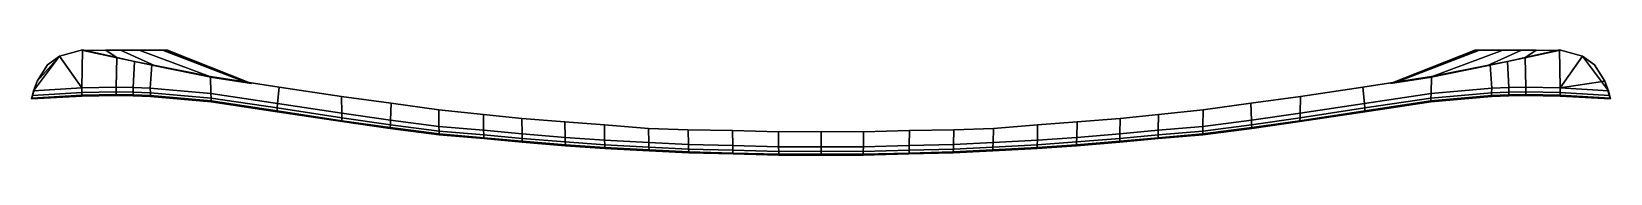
# Model space of a CAD drawing. Extents: x -210 to 210, y -28 to 0.
import ezdxf

# ---------------------------------------------------------------- set-up
doc = ezdxf.new("R2010")
doc.units = 0
doc.layers.add('METAL', color=190, linetype='CONTINUOUS')

msp = doc.modelspace()

# ---------------------------------------------------------------- meshes
at = {"layer": 'METAL'}
mesh = msp.add_polyface(dxfattribs=at)
corners = [(-196.65, -10.1, -4.54), (-196.42, 0, -5), (-187.33, -2.07, -5), (-187.52, -9.93, -4.54), (-209.48, -10.96, 4.09), (-196.64, -10.15, 4.62), (-196.42, 0, 5.07), (-202.6, -1.68, 5.07), (-205.77, -4, 5.07), (-208.54, -8.3, 4.49), (-187.33, -2.07, -5), (-196.42, 0, -5), (-196.42, 0, 5.07), (-187.33, -2.07, 5.07), (-196.65, -12.33, -2.32), (-196.64, -12.36, 2.39), (-210, -13.09, 2.15), (-210, -13.09, -2.08), (-202.6, -1.68, -5), (-202.6, -1.68, 5.07), (-196.42, 0, 5.07), (-196.42, 0, -5), (-205.77, -4, -5), (-205.77, -4, 5.07), (-208.54, -8.3, -4.42), (-208.54, -8.3, 4.49), (-209.48, -10.96, -4.02), (-210, -13.09, 2.15), (-209.93, -12.85, -2.94), (-210, -13.09, -2.08), (-209.71, -12.14, -3.45), (-209.93, -12.85, 3.01), (-209.71, -12.14, 3.53), (-208.54, -8.3, 4.49), (-209.71, -12.14, 3.53), (-209.48, -10.96, 4.09), (-187.33, -2.07, 5.07), (-187.51, -9.96, 4.62), (-187.5, -12.17, 2.39), (-187.5, -12.16, -2.32), (-209.48, -10.96, -4.02), (-208.54, -8.3, -4.42), (-202.6, -1.68, -5), (-205.77, -4, -5), (-182.64, -3.12, -5), (-182.95, -10.05, -4.54), (-182.64, -3.12, -5), (-182.64, -3.12, 5.07), (-182.64, -3.12, 5.07), (-182.95, -10.06, 4.62), (-182.92, -12.28, 2.39), (-182.92, -12.27, -2.32), (-178.35, -12.43, 2.39), (-178.35, -12.43, -2.32), (-187.51, -11.17, -3.9), (-196.65, -11.33, -3.9), (-209.71, -12.14, 3.53), (-196.64, -11.38, 3.97), (-209.93, -12.85, -2.94), (-196.65, -12.08, -3.3), (-187.5, -11.19, 3.97), (-182.94, -11.28, -3.9), (-182.94, -11.3, 3.97), (-178.37, -11.45, -3.9), (-178.4, -10.21, -4.54), (-178.37, -11.45, 3.97), (-178.4, -10.21, 4.62), (-187.5, -11.91, -3.3), (-196.65, -12.08, -3.3), (-187.5, -11.91, -3.3), (-209.93, -12.85, 3.01), (-196.64, -12.12, 3.38), (-196.64, -12.12, 3.38), (-209.93, -12.85, 3.01), (-209.71, -12.14, -3.45), (-209.93, -12.85, -2.94), (-187.5, -11.93, 3.38), (-187.5, -11.93, 3.38), (-182.93, -12.02, -3.3), (-182.93, -12.02, -3.3), (-182.93, -12.03, 3.38), (-182.93, -12.03, 3.38), (-178.36, -12.19, -3.3), (-178.36, -12.19, -3.3), (-178.36, -12.19, 3.38), (-178.36, -12.19, 3.38)]
mesh.append_faces([[corners[k] for k in face] for face in [(0, 1, 2, 3), (4, 5, 6, 7), (4, 7, 8, 9), (10, 11, 12, 13), (14, 15, 16, 17), (18, 19, 20, 21), (22, 23, 19, 18), (24, 25, 23, 22), (25, 24, 26, 27), (28, 29, 27, 30), (26, 30, 27, 27), (25, 27, 31, 32), (33, 34, 35, 35), (36, 6, 5, 37), (38, 15, 14, 39), (0, 40, 41, 42), (41, 43, 42, 42), (1, 0, 42, 42), (3, 2, 44, 45), (46, 10, 13, 47), (48, 36, 37, 49), (50, 38, 39, 51), (52, 50, 51, 53), (54, 55, 0, 3), (56, 57, 5, 4), (58, 59, 14, 17), (57, 60, 37, 5), (61, 54, 3, 45), (60, 62, 49, 37), (63, 61, 45, 64), (62, 65, 66, 49), (67, 68, 55, 54), (39, 14, 59, 69), (70, 71, 57, 56), (16, 15, 72, 73), (74, 55, 68, 75), (40, 0, 55, 74), (71, 76, 60, 57), (15, 38, 77, 72), (78, 67, 54, 61), (51, 39, 69, 79), (76, 80, 62, 60), (38, 50, 81, 77), (82, 78, 61, 63), (53, 51, 79, 83), (80, 84, 65, 62), (50, 52, 85, 81)]])
mesh = msp.add_polyface(dxfattribs=at)
corners = [(-196.27, -0.17, -3.92), (-196.27, -0.17, -3.92), (-196.27, -0.17, -3.92), (-196.27, -0.17, 3.98), (-196.27, -0.17, 3.98), (-196.27, -0.17, 3.98), (-190.25, -0.04, -3.92), (-190.25, -0.04, -3.92), (-190.25, -0.04, 3.98), (-190.25, -0.04, 3.98), (-187.18, -2.14, -3.92), (-187.18, -2.14, -3.92), (-187.18, -2.14, 3.98), (-187.18, -2.14, 3.98), (-186.36, -0.04, -3.92), (-186.36, -0.04, -3.92), (-186.36, -0.04, 3.98), (-186.36, -0.04, 3.98), (-181.39, -0.04, -3.92), (-181.39, -0.04, -3.92), (-181.39, -0.04, 3.98), (-181.39, -0.04, 3.98), (-177.11, -4.24, -3.92), (-177.11, -4.24, -3.92), (-177.11, -4.24, 3.98), (-177.11, -4.24, 3.98), (-175.13, -0.04, -3.92), (-175.13, -0.04, -3.92), (-175.13, -0.04, -3.92), (-175.13, -0.04, 3.98), (-175.13, -0.04, 3.98), (-175.13, -0.04, 3.98), (-174.18, -0.04, -3.6), (-174.18, -0.04, -3.6), (-174.18, -0.04, 3.66), (-174.18, -0.04, 3.66), (-173.86, -0.04, -2.65), (-173.86, -0.04, 2.72), (-161.87, -7.35, -3.92), (-161.87, -7.35, -3.92), (-161.87, -7.35, 3.98), (-161.87, -7.35, 3.98), (-152.76, -8.71, -3.92), (-152.76, -8.71, -3.92), (-152.76, -8.71, -3.92), (-152.76, -8.71, 3.98), (-152.76, -8.71, 3.98), (-152.76, -8.71, 3.98), (-151.78, -8.85, -3.6), (-151.78, -8.85, -3.6), (-151.78, -8.85, -3.6), (-151.78, -8.85, 3.66), (-151.78, -8.85, 3.66), (-151.78, -8.85, 3.66), (-151.48, -8.95, -2.65), (-151.48, -8.95, -2.65), (-151.48, -8.95, 2.72), (-151.48, -8.95, 2.72), (151.75, -8.95, -2.65), (151.75, -8.95, -2.65), (151.75, -8.95, 2.72), (151.75, -8.95, 2.72), (152.05, -8.85, -3.6), (152.05, -8.85, -3.6), (152.05, -8.85, -3.6), (152.05, -8.85, 3.66), (152.05, -8.85, 3.66), (152.05, -8.85, 3.66), (153.03, -8.71, -3.92), (153.03, -8.71, -3.92), (153.03, -8.71, -3.92), (153.03, -8.71, 3.98), (153.03, -8.71, 3.98), (153.03, -8.71, 3.98), (162.14, -7.35, -3.92), (162.14, -7.35, -3.92), (162.14, -7.35, 3.98), (162.14, -7.35, 3.98), (174.14, -0.04, -2.65), (174.14, -0.04, 2.72), (174.45, -0.04, -3.6), (174.45, -0.04, -3.6), (174.45, -0.04, 3.66), (174.45, -0.04, 3.66), (175.4, -0.04, -3.92), (175.4, -0.04, -3.92), (175.4, -0.04, -3.92), (175.4, -0.04, 3.98), (175.4, -0.04, 3.98), (175.4, -0.04, 3.98), (177.38, -4.24, -3.92), (177.38, -4.24, -3.92), (177.38, -4.24, 3.98), (177.38, -4.24, 3.98), (181.66, -0.04, -3.92), (181.66, -0.04, -3.92), (181.66, -0.04, 3.98), (181.66, -0.04, 3.98), (186.63, -0.04, -3.92), (186.63, -0.04, -3.92), (186.63, -0.04, 3.98), (186.63, -0.04, 3.98), (187.46, -2.14, -3.92), (187.46, -2.14, -3.92), (187.46, -2.14, 3.98), (187.46, -2.14, 3.98), (190.52, -0.04, -3.92), (190.52, -0.04, -3.92), (190.52, -0.04, 3.98), (190.52, -0.04, 3.98), (196.55, -0.17, -3.92), (196.55, -0.17, -3.92), (196.55, -0.17, -3.92), (196.55, -0.17, 3.98), (196.55, -0.17, 3.98), (196.55, -0.17, 3.98)]
mesh.append_faces([[corners[k] for k in face] for face in [(102, 90, 98, 106), (108, 101, 92, 104), (99, 100, 109, 107), (78, 58, 60, 79), (77, 73, 67, 61), (75, 77, 61, 70), (64, 70, 61, 59), (91, 93, 77, 75), (69, 85, 94, 74), (90, 74, 94, 98), (106, 110, 102, 102), (89, 72, 76, 97), (97, 76, 92, 101), (104, 113, 108, 108), (86, 88, 96, 95), (95, 96, 100, 99), (114, 111, 107, 109), (112, 115, 105, 103), (103, 105, 93, 91), (80, 84, 68, 63), (66, 71, 87, 82), (78, 81, 62, 58), (60, 65, 83, 79), (81, 83, 88, 86), (78, 79, 83, 81), (11, 7, 14, 23), (9, 13, 25, 17), (15, 6, 8, 16), (36, 37, 57, 55), (51, 45, 40, 56), (56, 40, 38, 42), (56, 42, 48, 54), (22, 38, 40, 24), (43, 39, 18, 26), (23, 14, 18, 39), (7, 11, 2, 2), (30, 21, 41, 46), (21, 17, 25, 41), (13, 9, 5, 5), (27, 19, 20, 29), (19, 15, 16, 20), (4, 8, 6, 1), (0, 10, 12, 3), (10, 22, 24, 12), (32, 49, 44, 28), (52, 34, 31, 47), (36, 55, 50, 33), (57, 37, 35, 53), (33, 27, 29, 35), (36, 33, 35, 37)]])
mesh = msp.add_polyface(dxfattribs=at)
corners = [(-178.4, -10.21, -4.54), (-178.01, -4, -5), (-162.34, -7.13, -5), (-162.27, -11.6, -4.54), (-178.4, -10.21, 4.62), (-162.27, -11.6, 4.62), (-162.34, -7.13, 5.07), (-178.01, -4, 5.07), (-178.01, -4, -5), (-178.01, -4, 5.07), (-162.34, -7.13, 5.07), (-162.34, -7.13, -5), (-178.35, -12.43, 2.39), (-178.35, -12.43, -2.32), (-162.21, -13.82, -2.32), (-162.21, -13.82, 2.39), (-144.09, -9.98, -5), (-144.54, -14.26, -4.54), (-144.09, -9.98, 5.07), (-144.54, -14.26, 4.62), (-144.09, -9.98, -5), (-144.09, -9.98, 5.07), (-144.66, -16.48, 2.39), (-144.66, -16.48, -2.32), (-127.49, -12.42, -5), (-127.43, -16.89, -4.54), (-127.43, -16.89, 4.62), (-127.49, -12.42, 5.07), (-127.49, -12.42, 5.07), (-127.49, -12.42, -5), (-127.36, -19.11, -2.32), (-127.36, -19.11, 2.39), (-114.32, -14.21, -5), (-114.42, -18.73, -4.54), (-114.32, -14.21, 5.07), (-114.42, -18.73, 4.62), (-114.32, -14.21, -5), (-114.32, -14.21, 5.07), (-114.55, -20.95, 2.39), (-114.55, -20.95, -2.32), (-101.48, -22.63, -2.32), (-101.48, -22.63, 2.39), (-182.95, -10.05, -4.54), (-182.64, -3.12, -5), (-182.64, -3.12, -5), (-182.64, -3.12, 5.07), (-182.64, -3.12, 5.07), (-182.95, -10.06, 4.62), (-162.23, -12.84, -3.9), (-178.37, -11.45, -3.9), (-178.37, -11.45, 3.97), (-162.23, -12.84, 3.97), (-144.61, -15.49, -3.9), (-144.61, -15.49, 3.97), (-127.39, -18.13, -3.9), (-127.39, -18.13, 3.97), (-114.49, -19.96, -3.9), (-114.49, -19.96, 3.97), (-162.21, -13.58, -3.3), (-178.36, -12.19, -3.3), (-178.36, -12.19, -3.3), (-162.21, -13.58, -3.3), (-178.36, -12.19, 3.38), (-162.21, -13.58, 3.38), (-162.21, -13.58, 3.38), (-178.36, -12.19, 3.38), (-144.65, -16.23, -3.3), (-144.65, -16.23, -3.3), (-144.65, -16.23, 3.38), (-144.65, -16.23, 3.38), (-127.37, -18.87, -3.3), (-127.37, -18.87, -3.3), (-127.37, -18.87, 3.38), (-127.37, -18.87, 3.38), (-114.53, -20.7, -3.3), (-114.53, -20.7, -3.3), (-114.53, -20.7, 3.38), (-114.53, -20.7, 3.38), (-101.49, -22.38, -3.3), (-101.51, -21.64, -3.9), (-101.49, -22.38, -3.3), (-101.49, -22.38, 3.38), (-101.51, -21.64, 3.97), (-101.49, -22.38, 3.38)]
mesh.append_faces([[corners[k] for k in face] for face in [(0, 1, 2, 3), (4, 5, 6, 7), (8, 9, 10, 11), (12, 13, 14, 15), (3, 2, 16, 17), (18, 6, 5, 19), (20, 11, 10, 21), (22, 15, 14, 23), (17, 16, 24, 25), (19, 26, 27, 18), (20, 21, 28, 29), (22, 23, 30, 31), (25, 24, 32, 33), (34, 27, 26, 35), (36, 29, 28, 37), (38, 31, 30, 39), (38, 39, 40, 41), (42, 43, 1, 0), (8, 44, 45, 9), (7, 46, 47, 4), (48, 49, 0, 3), (50, 51, 5, 4), (52, 48, 3, 17), (51, 53, 19, 5), (54, 52, 17, 25), (53, 55, 26, 19), (56, 54, 25, 33), (55, 57, 35, 26), (58, 59, 49, 48), (14, 13, 60, 61), (62, 63, 51, 50), (12, 15, 64, 65), (66, 58, 48, 52), (23, 14, 61, 67), (63, 68, 53, 51), (15, 22, 69, 64), (70, 66, 52, 54), (30, 23, 67, 71), (68, 72, 55, 53), (22, 31, 73, 69), (74, 70, 54, 56), (39, 30, 71, 75), (72, 76, 57, 55), (31, 38, 77, 73), (78, 74, 56, 79), (40, 39, 75, 80), (76, 81, 82, 57), (38, 41, 83, 77)]])
mesh = msp.add_polyface(dxfattribs=at)
corners = [(178.67, -10.21, -4.54), (162.54, -11.6, -4.54), (162.61, -7.13, -5), (178.29, -4, -5), (178.67, -10.21, 4.62), (178.29, -4, 5.07), (162.61, -7.13, 5.07), (162.54, -11.6, 4.62), (178.29, -4, -5), (162.61, -7.13, -5), (162.61, -7.13, 5.07), (178.29, -4, 5.07), (178.62, -12.43, 2.39), (162.48, -13.82, 2.39), (162.48, -13.82, -2.32), (178.62, -12.43, -2.32), (144.81, -14.26, -4.54), (144.36, -9.98, -5), (144.36, -9.98, 5.07), (144.81, -14.26, 4.62), (144.36, -9.98, -5), (144.36, -9.98, 5.07), (144.94, -16.48, 2.39), (144.94, -16.48, -2.32), (127.7, -16.89, -4.54), (127.77, -12.42, -5), (127.77, -12.42, 5.07), (127.7, -16.89, 4.62), (127.77, -12.42, -5), (127.77, -12.42, 5.07), (127.64, -19.11, 2.39), (127.64, -19.11, -2.32), (114.7, -18.73, -4.54), (114.59, -14.21, -5), (114.59, -14.21, 5.07), (114.7, -18.73, 4.62), (114.59, -14.21, -5), (114.59, -14.21, 5.07), (114.82, -20.95, 2.39), (114.82, -20.95, -2.32), (101.75, -22.63, 2.39), (101.75, -22.63, -2.32), (182.91, -3.12, 5.07), (182.91, -3.12, -5), (183.23, -10.06, 4.62), (182.91, -3.12, 5.07), (162.51, -12.84, -3.9), (178.64, -11.45, -3.9), (178.64, -11.45, 3.97), (162.51, -12.84, 3.97), (144.88, -15.49, -3.9), (144.88, -15.49, 3.97), (127.67, -18.13, -3.9), (127.67, -18.13, 3.97), (114.77, -19.96, -3.9), (114.77, -19.96, 3.97), (162.49, -13.58, -3.3), (178.63, -12.19, -3.3), (162.49, -13.58, -3.3), (178.63, -12.19, -3.3), (178.63, -12.19, 3.38), (162.49, -13.58, 3.38), (178.63, -12.19, 3.38), (162.49, -13.58, 3.38), (144.92, -16.23, -3.3), (144.92, -16.23, -3.3), (144.92, -16.23, 3.38), (144.92, -16.23, 3.38), (127.64, -18.87, -3.3), (127.64, -18.87, -3.3), (127.64, -18.87, 3.38), (127.64, -18.87, 3.38), (114.81, -20.7, -3.3), (114.81, -20.7, -3.3), (114.81, -20.7, 3.38), (114.81, -20.7, 3.38), (101.76, -22.38, -3.3), (101.79, -21.64, -3.9), (101.76, -22.38, -3.3), (101.79, -21.64, 3.97), (101.76, -22.38, 3.38), (101.76, -22.38, 3.38)]
mesh.append_faces([[corners[k] for k in face] for face in [(0, 1, 2, 3), (4, 5, 6, 7), (8, 9, 10, 11), (12, 13, 14, 15), (1, 16, 17, 2), (18, 19, 7, 6), (20, 21, 10, 9), (22, 23, 14, 13), (16, 24, 25, 17), (19, 18, 26, 27), (20, 28, 29, 21), (22, 30, 31, 23), (24, 32, 33, 25), (34, 35, 27, 26), (36, 37, 29, 28), (38, 39, 31, 30), (38, 40, 41, 39), (8, 11, 42, 43), (5, 4, 44, 45), (46, 1, 0, 47), (48, 4, 7, 49), (50, 16, 1, 46), (49, 7, 19, 51), (52, 24, 16, 50), (51, 19, 27, 53), (54, 32, 24, 52), (53, 27, 35, 55), (56, 46, 47, 57), (14, 58, 59, 15), (60, 48, 49, 61), (12, 62, 63, 13), (64, 50, 46, 56), (23, 65, 58, 14), (61, 49, 51, 66), (13, 63, 67, 22), (68, 52, 50, 64), (31, 69, 65, 23), (66, 51, 53, 70), (22, 67, 71, 30), (72, 54, 52, 68), (39, 73, 69, 31), (70, 53, 55, 74), (30, 71, 75, 38), (76, 77, 54, 72), (41, 78, 73, 39), (74, 55, 79, 80), (38, 75, 81, 40)]])
mesh = msp.add_polyface(dxfattribs=at)
corners = [(196.92, -10.1, -4.54), (187.79, -9.93, -4.54), (187.6, -2.07, -5), (196.7, 0, -5), (196.7, 0, 5.07), (196.91, -10.15, 4.62), (209.76, -10.96, 4.09), (202.87, -1.68, 5.07), (206.05, -4, 5.07), (208.82, -8.3, 4.49), (187.6, -2.07, -5), (187.6, -2.07, 5.07), (196.7, 0, 5.07), (196.7, 0, -5), (196.92, -12.33, -2.32), (210.27, -13.09, -2.08), (210.27, -13.09, 2.15), (196.92, -12.36, 2.39), (202.87, -1.68, -5), (196.7, 0, -5), (196.7, 0, 5.07), (202.87, -1.68, 5.07), (206.05, -4, -5), (206.05, -4, 5.07), (208.82, -8.3, -4.42), (208.82, -8.3, 4.49), (209.76, -10.96, 4.09), (209.99, -12.14, 3.53), (210.2, -12.85, 3.01), (210.27, -13.09, 2.15), (209.76, -10.96, -4.02), (210.27, -13.09, -2.08), (210.2, -12.85, -2.94), (209.99, -12.14, -3.45), (187.6, -2.07, 5.07), (187.79, -9.96, 4.62), (187.77, -12.17, 2.39), (187.77, -12.16, -2.32), (202.87, -1.68, -5), (206.05, -4, -5), (208.82, -8.3, -4.42), (209.76, -10.96, -4.02), (183.23, -10.05, -4.54), (182.91, -3.12, -5), (182.91, -3.12, -5), (182.91, -3.12, 5.07), (182.91, -3.12, 5.07), (183.23, -10.06, 4.62), (183.2, -12.28, 2.39), (183.2, -12.27, -2.32), (178.67, -10.21, -4.54), (178.29, -4, -5), (178.62, -12.43, 2.39), (178.62, -12.43, -2.32), (187.78, -11.17, -3.9), (196.92, -11.33, -3.9), (209.99, -12.14, 3.53), (196.91, -11.38, 3.97), (210.2, -12.85, -2.94), (196.92, -12.08, -3.3), (187.78, -11.19, 3.97), (183.21, -11.28, -3.9), (183.21, -11.3, 3.97), (178.64, -11.45, -3.9), (178.67, -10.21, 4.62), (178.64, -11.45, 3.97), (187.77, -11.91, -3.3), (196.92, -12.08, -3.3), (187.77, -11.91, -3.3), (210.2, -12.85, 3.01), (196.91, -12.12, 3.38), (210.2, -12.85, 3.01), (196.91, -12.12, 3.38), (209.99, -12.14, -3.45), (210.2, -12.85, -2.94), (187.77, -11.93, 3.38), (187.77, -11.93, 3.38), (183.2, -12.02, -3.3), (183.2, -12.02, -3.3), (183.2, -12.03, 3.38), (183.2, -12.03, 3.38), (178.63, -12.19, -3.3), (178.63, -12.19, -3.3), (178.63, -12.19, 3.38), (178.63, -12.19, 3.38)]
mesh.append_faces([[corners[k] for k in face] for face in [(0, 1, 2, 3), (4, 5, 6, 7), (8, 7, 6, 9), (10, 11, 12, 13), (14, 15, 16, 17), (18, 19, 20, 21), (22, 18, 21, 23), (24, 22, 23, 25), (25, 26, 27, 28), (25, 28, 29, 30), (29, 31, 32, 33), (29, 33, 30, 30), (25, 30, 24, 24), (34, 35, 5, 4), (36, 37, 14, 17), (38, 39, 40, 0), (40, 41, 0, 0), (3, 38, 0, 0), (1, 42, 43, 2), (44, 45, 11, 10), (46, 47, 35, 34), (48, 49, 37, 36), (42, 50, 51, 43), (52, 53, 49, 48), (54, 1, 0, 55), (56, 6, 5, 57), (58, 15, 14, 59), (57, 5, 35, 60), (61, 42, 1, 54), (60, 35, 47, 62), (63, 50, 42, 61), (62, 47, 64, 65), (66, 54, 55, 67), (37, 68, 59, 14), (69, 56, 57, 70), (16, 71, 72, 17), (73, 74, 67, 55), (41, 73, 55, 0), (70, 57, 60, 75), (17, 72, 76, 36), (77, 61, 54, 66), (49, 78, 68, 37), (75, 60, 62, 79), (36, 76, 80, 48), (81, 63, 61, 77), (53, 82, 78, 49), (79, 62, 65, 83), (48, 80, 84, 52)]])
mesh = msp.add_polyface(dxfattribs=at)
corners = [(-114.42, -18.73, -4.54), (-114.32, -14.21, -5), (-101.61, -15.98, -5), (-101.55, -20.41, -4.54), (-114.42, -18.73, 4.62), (-101.55, -20.41, 4.62), (-101.61, -15.98, 5.07), (-114.32, -14.21, 5.07), (-114.32, -14.21, -5), (-114.32, -14.21, 5.07), (-101.61, -15.98, 5.07), (-101.61, -15.98, -5), (-89.72, -17.25, -5), (-89.66, -21.43, -4.54), (-89.72, -17.25, 5.07), (-89.66, -21.43, 4.62), (-89.72, -17.25, -5), (-89.72, -17.25, 5.07), (-89.59, -23.65, 2.39), (-101.48, -22.63, 2.39), (-101.48, -22.63, -2.32), (-89.59, -23.65, -2.32), (-79.51, -18.25, -5), (-79.45, -22.35, -4.54), (-79.45, -22.35, 4.62), (-79.51, -18.25, 5.07), (-79.51, -18.25, 5.07), (-79.51, -18.25, -5), (-79.38, -24.57, -2.32), (-79.38, -24.57, 2.39), (-101.51, -21.64, -3.9), (-114.49, -19.96, -3.9), (-114.49, -19.96, 3.97), (-101.51, -21.64, 3.97), (-89.62, -22.66, -3.9), (-89.62, -22.66, 3.97), (-79.41, -23.58, -3.9), (-79.41, -23.58, 3.97), (-89.6, -23.4, -3.3), (-101.49, -22.38, -3.3), (-101.49, -22.38, -3.3), (-89.6, -23.4, -3.3), (-101.49, -22.38, 3.38), (-89.6, -23.4, 3.38), (-89.6, -23.4, 3.38), (-101.49, -22.38, 3.38), (-79.39, -24.32, -3.3), (-79.39, -24.32, -3.3), (-79.39, -24.32, 3.38), (-79.39, -24.32, 3.38), (-68.02, -19.14, -5), (-67.96, -23.32, -4.54), (-67.96, -23.32, 4.62), (-68.02, -19.14, 5.07), (-68.02, -19.14, 5.07), (-68.02, -19.14, -5), (-67.89, -25.54, -2.32), (-67.89, -25.54, 2.39), (-67.89, -25.29, -3.3), (-67.92, -24.55, 3.97), (-67.92, -24.55, -3.9), (-67.89, -25.29, -3.3), (-67.89, -25.29, 3.38), (-67.89, -25.29, 3.38), (-57.53, -19.99, -5), (-57.47, -24.04, -4.54), (-57.47, -24.04, 4.62), (-57.53, -19.99, 5.07), (-57.53, -19.99, 5.07), (-57.53, -19.99, -5), (-57.4, -26.26, -2.32), (-57.4, -26.26, 2.39), (-57.41, -26.01, -3.3), (-57.43, -25.27, 3.97), (-57.43, -25.27, -3.9), (-57.41, -26.01, -3.3), (-57.41, -26.01, 3.38), (-57.41, -26.01, 3.38), (-45.74, -20.95, -5), (-45.68, -24.71, -4.54), (-45.74, -20.95, 5.07), (-45.74, -20.95, -5)]
mesh.append_faces([[corners[k] for k in face] for face in [(0, 1, 2, 3), (4, 5, 6, 7), (8, 9, 10, 11), (3, 2, 12, 13), (14, 6, 5, 15), (16, 11, 10, 17), (18, 19, 20, 21), (12, 22, 23, 13), (15, 24, 25, 14), (17, 26, 27, 16), (21, 28, 29, 18), (30, 31, 0, 3), (32, 33, 5, 4), (34, 30, 3, 13), (33, 35, 15, 5), (36, 34, 13, 23), (35, 37, 24, 15), (38, 39, 30, 34), (21, 20, 40, 41), (42, 43, 35, 33), (19, 18, 44, 45), (46, 38, 34, 36), (28, 21, 41, 47), (43, 48, 37, 35), (18, 29, 49, 44), (22, 50, 51, 23), (24, 52, 53, 25), (26, 54, 55, 27), (28, 56, 57, 29), (47, 58, 56, 28), (37, 59, 52, 24), (23, 51, 60, 36), (36, 60, 61, 46), (29, 57, 62, 49), (48, 63, 59, 37), (50, 64, 65, 51), (52, 66, 67, 53), (54, 68, 69, 55), (56, 70, 71, 57), (58, 72, 70, 56), (59, 73, 66, 52), (51, 65, 74, 60), (60, 74, 75, 61), (57, 71, 76, 62), (63, 77, 73, 59), (64, 78, 79, 65), (68, 80, 81, 69)]])
mesh = msp.add_polyface(dxfattribs=at)
corners = [(114.7, -18.73, -4.54), (101.82, -20.41, -4.54), (101.88, -15.98, -5), (114.59, -14.21, -5), (114.7, -18.73, 4.62), (114.59, -14.21, 5.07), (101.88, -15.98, 5.07), (101.82, -20.41, 4.62), (114.59, -14.21, -5), (101.88, -15.98, -5), (101.88, -15.98, 5.07), (114.59, -14.21, 5.07), (89.93, -21.43, -4.54), (89.99, -17.25, -5), (89.99, -17.25, 5.07), (89.93, -21.43, 4.62), (89.99, -17.25, -5), (89.99, -17.25, 5.07), (89.86, -23.65, 2.39), (89.86, -23.65, -2.32), (101.75, -22.63, -2.32), (101.75, -22.63, 2.39), (79.72, -22.35, -4.54), (79.78, -18.25, -5), (79.78, -18.25, 5.07), (79.72, -22.35, 4.62), (79.78, -18.25, -5), (79.78, -18.25, 5.07), (79.65, -24.57, 2.39), (79.65, -24.57, -2.32), (101.79, -21.64, -3.9), (114.77, -19.96, -3.9), (114.77, -19.96, 3.97), (101.79, -21.64, 3.97), (89.89, -22.66, -3.9), (89.89, -22.66, 3.97), (79.68, -23.58, -3.9), (79.68, -23.58, 3.97), (89.87, -23.4, -3.3), (101.76, -22.38, -3.3), (89.87, -23.4, -3.3), (101.76, -22.38, -3.3), (101.76, -22.38, 3.38), (89.87, -23.4, 3.38), (101.76, -22.38, 3.38), (89.87, -23.4, 3.38), (79.66, -24.32, -3.3), (79.66, -24.32, -3.3), (79.66, -24.32, 3.38), (79.66, -24.32, 3.38), (68.23, -23.32, -4.54), (68.29, -19.14, -5), (68.29, -19.14, 5.07), (68.23, -23.32, 4.62), (68.29, -19.14, -5), (68.29, -19.14, 5.07), (68.16, -25.54, 2.39), (68.16, -25.54, -2.32), (68.17, -25.29, -3.3), (68.19, -24.55, 3.97), (68.19, -24.55, -3.9), (68.17, -25.29, -3.3), (68.17, -25.29, 3.38), (68.17, -25.29, 3.38), (57.74, -24.04, -4.54), (57.8, -19.99, -5), (57.8, -19.99, 5.07), (57.74, -24.04, 4.62), (57.8, -19.99, -5), (57.8, -19.99, 5.07), (57.67, -26.26, 2.39), (57.67, -26.26, -2.32), (57.68, -26.01, -3.3), (57.7, -25.27, 3.97), (57.7, -25.27, -3.9), (57.68, -26.01, -3.3), (57.68, -26.01, 3.38), (57.68, -26.01, 3.38), (45.96, -24.71, -4.54), (46.02, -20.95, -5), (46.02, -20.95, 5.07), (45.96, -24.71, 4.62), (46.02, -20.95, -5), (46.02, -20.95, 5.07)]
mesh.append_faces([[corners[k] for k in face] for face in [(0, 1, 2, 3), (4, 5, 6, 7), (8, 9, 10, 11), (1, 12, 13, 2), (14, 15, 7, 6), (16, 17, 10, 9), (18, 19, 20, 21), (13, 12, 22, 23), (15, 14, 24, 25), (17, 16, 26, 27), (19, 18, 28, 29), (30, 1, 0, 31), (32, 4, 7, 33), (34, 12, 1, 30), (33, 7, 15, 35), (36, 22, 12, 34), (35, 15, 25, 37), (38, 34, 30, 39), (19, 40, 41, 20), (42, 33, 35, 43), (21, 44, 45, 18), (46, 36, 34, 38), (29, 47, 40, 19), (43, 35, 37, 48), (18, 45, 49, 28), (23, 22, 50, 51), (25, 24, 52, 53), (27, 26, 54, 55), (29, 28, 56, 57), (47, 29, 57, 58), (37, 25, 53, 59), (22, 36, 60, 50), (36, 46, 61, 60), (28, 49, 62, 56), (48, 37, 59, 63), (51, 50, 64, 65), (53, 52, 66, 67), (55, 54, 68, 69), (57, 56, 70, 71), (58, 57, 71, 72), (59, 53, 67, 73), (50, 60, 74, 64), (60, 61, 75, 74), (56, 62, 76, 70), (63, 59, 73, 77), (65, 64, 78, 79), (67, 66, 80, 81), (69, 68, 82, 83)]])
mesh = msp.add_polyface(dxfattribs=at)
corners = [(-57.47, -24.04, 4.62), (-45.68, -24.71, 4.62), (-45.74, -20.95, 5.07), (-57.53, -19.99, 5.07), (-57.4, -26.26, -2.32), (-45.62, -26.93, -2.32), (-45.62, -26.93, 2.39), (-57.4, -26.26, 2.39), (-57.41, -26.01, -3.3), (-45.62, -26.68, -3.3), (-57.43, -25.27, 3.97), (-45.65, -25.94, 3.97), (-57.47, -24.04, -4.54), (-45.68, -24.71, -4.54), (-45.65, -25.94, -3.9), (-57.43, -25.27, -3.9), (-45.62, -26.68, -3.3), (-57.41, -26.01, -3.3), (-45.62, -26.68, 3.38), (-57.41, -26.01, 3.38), (-57.41, -26.01, 3.38), (-45.62, -26.68, 3.38), (-45.74, -20.95, -5), (-35.2, -21.31, -5), (-35.14, -25.19, -4.54), (-35.14, -25.19, 4.62), (-35.2, -21.31, 5.07), (-45.74, -20.95, 5.07), (-35.2, -21.31, 5.07), (-35.2, -21.31, -5), (-45.74, -20.95, -5), (-35.07, -27.41, -2.32), (-35.07, -27.41, 2.39), (-35.08, -27.16, -3.3), (-35.1, -26.42, 3.97), (-35.1, -26.42, -3.9), (-35.08, -27.16, -3.3), (-35.08, -27.16, 3.38), (-35.08, -27.16, 3.38), (-23.41, -21.48, -5), (-23.35, -25.52, -4.54), (-23.35, -25.52, 4.62), (-23.41, -21.48, 5.07), (-23.41, -21.48, 5.07), (-23.41, -21.48, -5), (-23.28, -27.74, -2.32), (-23.28, -27.74, 2.39), (-23.29, -27.5, -3.3), (-23.32, -26.76, 3.97), (-23.32, -26.76, -3.9), (-23.29, -27.5, -3.3), (-23.29, -27.5, 3.38), (-23.29, -27.5, 3.38), (-11.22, -21.83, -5), (-11.16, -25.83, -4.54), (-11.16, -25.83, 4.62), (-11.22, -21.83, 5.07), (-11.22, -21.83, 5.07), (-11.22, -21.83, -5), (-11.09, -28.05, -2.32), (-11.09, -28.05, 2.39), (-11.1, -27.81, -3.3), (-11.12, -27.07, 3.97), (-11.12, -27.07, -3.9), (-11.1, -27.81, -3.3), (-11.1, -27.81, 3.38), (-11.1, -27.81, 3.38), (0.14, -21.79, -5), (0.14, -25.8, -4.54), (0.14, -25.8, 4.62), (0.14, -21.79, 5.07), (0.14, -21.79, 5.07), (0.14, -21.79, -5), (0.14, -28.02, -2.32), (0.14, -28.02, 2.39), (0.14, -27.77, -3.3), (0.14, -27.03, 3.97), (0.14, -27.03, -3.9), (0.14, -27.77, -3.3), (0.14, -27.77, 3.38), (0.14, -27.77, 3.38)]
mesh.append_faces([[corners[k] for k in face] for face in [(0, 1, 2, 3), (4, 5, 6, 7), (8, 9, 5, 4), (10, 11, 1, 0), (12, 13, 14, 15), (15, 14, 16, 17), (7, 6, 18, 19), (20, 21, 11, 10), (22, 23, 24, 13), (1, 25, 26, 2), (27, 28, 29, 30), (5, 31, 32, 6), (9, 33, 31, 5), (11, 34, 25, 1), (13, 24, 35, 14), (14, 35, 36, 16), (6, 32, 37, 18), (21, 38, 34, 11), (23, 39, 40, 24), (25, 41, 42, 26), (28, 43, 44, 29), (31, 45, 46, 32), (33, 47, 45, 31), (34, 48, 41, 25), (24, 40, 49, 35), (35, 49, 50, 36), (32, 46, 51, 37), (38, 52, 48, 34), (39, 53, 54, 40), (41, 55, 56, 42), (43, 57, 58, 44), (45, 59, 60, 46), (47, 61, 59, 45), (48, 62, 55, 41), (40, 54, 63, 49), (49, 63, 64, 50), (46, 60, 65, 51), (52, 66, 62, 48), (54, 53, 67, 68), (56, 55, 69, 70), (58, 57, 71, 72), (60, 59, 73, 74), (59, 61, 75, 73), (55, 62, 76, 69), (63, 54, 68, 77), (64, 63, 77, 78), (65, 60, 74, 79), (62, 66, 80, 76)]])
mesh = msp.add_polyface(dxfattribs=at)
corners = [(57.67, -26.26, -2.32), (57.67, -26.26, 2.39), (45.89, -26.93, 2.39), (45.89, -26.93, -2.32), (57.68, -26.01, -3.3), (45.9, -26.68, -3.3), (57.7, -25.27, 3.97), (57.74, -24.04, 4.62), (45.96, -24.71, 4.62), (45.92, -25.94, 3.97), (57.74, -24.04, -4.54), (57.7, -25.27, -3.9), (45.92, -25.94, -3.9), (45.96, -24.71, -4.54), (57.68, -26.01, -3.3), (45.9, -26.68, -3.3), (57.68, -26.01, 3.38), (45.9, -26.68, 3.38), (57.68, -26.01, 3.38), (45.9, -26.68, 3.38), (46.02, -20.95, -5), (35.41, -25.19, -4.54), (35.47, -21.31, -5), (46.02, -20.95, 5.07), (35.47, -21.31, 5.07), (35.41, -25.19, 4.62), (46.02, -20.95, 5.07), (46.02, -20.95, -5), (35.47, -21.31, -5), (35.47, -21.31, 5.07), (35.34, -27.41, 2.39), (35.34, -27.41, -2.32), (35.35, -27.16, -3.3), (35.38, -26.42, 3.97), (35.38, -26.42, -3.9), (35.35, -27.16, -3.3), (35.35, -27.16, 3.38), (35.35, -27.16, 3.38), (23.63, -25.52, -4.54), (23.69, -21.48, -5), (23.69, -21.48, 5.07), (23.63, -25.52, 4.62), (23.69, -21.48, -5), (23.69, -21.48, 5.07), (23.56, -27.74, 2.39), (23.56, -27.74, -2.32), (23.57, -27.5, -3.3), (23.59, -26.76, 3.97), (23.59, -26.76, -3.9), (23.57, -27.5, -3.3), (23.57, -27.5, 3.38), (23.57, -27.5, 3.38), (11.43, -25.83, -4.54), (11.49, -21.83, -5), (11.49, -21.83, 5.07), (11.43, -25.83, 4.62), (11.49, -21.83, -5), (11.49, -21.83, 5.07), (11.36, -28.05, 2.39), (11.36, -28.05, -2.32), (11.37, -27.81, -3.3), (11.39, -27.07, 3.97), (11.39, -27.07, -3.9), (11.37, -27.81, -3.3), (11.37, -27.81, 3.38), (11.37, -27.81, 3.38), (0.14, -25.8, -4.54), (0.14, -21.79, -5), (0.14, -21.79, 5.07), (0.14, -25.8, 4.62), (0.14, -21.79, -5), (0.14, -21.79, 5.07), (0.14, -28.02, 2.39), (0.14, -28.02, -2.32), (0.14, -27.77, -3.3), (0.14, -27.03, 3.97), (0.14, -27.03, -3.9), (0.14, -27.77, -3.3), (0.14, -27.77, 3.38), (0.14, -27.77, 3.38)]
mesh.append_faces([[corners[k] for k in face] for face in [(0, 1, 2, 3), (4, 0, 3, 5), (6, 7, 8, 9), (10, 11, 12, 13), (11, 14, 15, 12), (1, 16, 17, 2), (18, 6, 9, 19), (20, 13, 21, 22), (8, 23, 24, 25), (26, 27, 28, 29), (3, 2, 30, 31), (5, 3, 31, 32), (9, 8, 25, 33), (13, 12, 34, 21), (12, 15, 35, 34), (2, 17, 36, 30), (19, 9, 33, 37), (22, 21, 38, 39), (25, 24, 40, 41), (29, 28, 42, 43), (31, 30, 44, 45), (32, 31, 45, 46), (33, 25, 41, 47), (21, 34, 48, 38), (34, 35, 49, 48), (30, 36, 50, 44), (37, 33, 47, 51), (39, 38, 52, 53), (41, 40, 54, 55), (43, 42, 56, 57), (45, 44, 58, 59), (46, 45, 59, 60), (47, 41, 55, 61), (38, 48, 62, 52), (48, 49, 63, 62), (44, 50, 64, 58), (51, 47, 61, 65), (52, 66, 67, 53), (54, 68, 69, 55), (56, 70, 71, 57), (58, 72, 73, 59), (59, 73, 74, 60), (55, 69, 75, 61), (62, 76, 66, 52), (63, 77, 76, 62), (64, 78, 72, 58), (61, 75, 79, 65)]])

doc.saveas('drawing.dxf')
